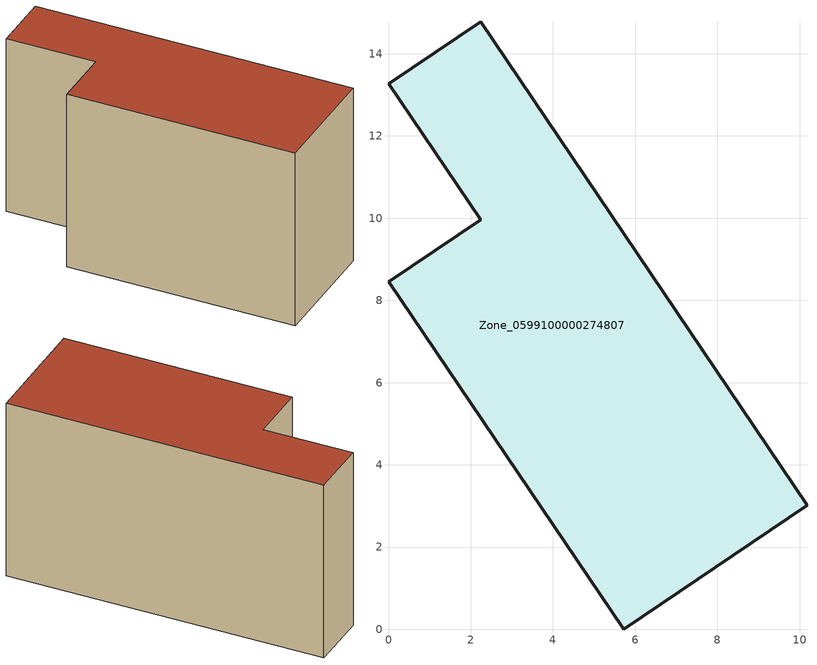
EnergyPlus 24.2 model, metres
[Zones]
Zone_0599100000274807
 floor ground (C_G): 0,13.27 2.24,14.78 10.18,3.02 5.72,0 0.01,8.45 2.24,9.96 z0
 wall outside (C_F): 5.72,0 10.18,3.02 2.24,14.78 0,13.27 2.24,9.96 0.01,8.45 5.72,0 z0:8.24
 roof outside (C_R): 2.24,14.78 0,13.27 2.24,9.96 0.01,8.45 5.72,0 10.18,3.02 z8.24
[BUILDING]
Pand.0599100000274807: North Axis=0; Terrain=City; Loads Convergence Tolerance Value=0.04; Temperature Convergence Tolerance Value=0.4; Solar Distribution=FullExterior; Maximum Number of Warmup Days=25; Minimum Number of Warmup Days=1
[Site:Location]
Rotterdam.The.Hague.AP_ZH_NLD Design_Conditions: Latitude=51.96; Longitude=4.45; Time Zone=1; Elevation=-4.5
[SITE:GROUNDTEMPERATURE:BUILDINGSURFACE]
18, 18, 18, 18, 18, 18, 18, 18, 18, 18, 18, 18
[MATERIAL] Thermal Absorptance=0.9; Solar Absorptance=0.7; Visible Absorptance=0.7
Name | Roughness | Thickness | Conductivity | Density | Specific Heat
G.TI.1975-1991 | MediumSmooth | 0.15 | 0.288461 | 540 | 1210
F.TI.1975-1991 | Rough | 0.3 | 0.230769 | 1920 | 840
R.TI.1975-1991 | MediumRough | 0.2 | 0.153846 | 1500 | 1000
[CONSTRUCTION]
C_G: G.TI.1975-1991
C_F: F.TI.1975-1991
C_R: R.TI.1975-1991
[ZONE]
Zone_0599100000274807: Type=1; Multiplier=1; Ceiling Height=Autocalculate; Volume=Autocalculate; Floor Area=autocalculate; Part of Total Floor Area=Yes
[ZONEINFILTRATION:DESIGNFLOWRATE]
Infil_Zone_0599100000274807: Zone or ZoneList or Space or SpaceList=Zone_0599100000274807; Schedule=AlwaysOn; Design Flow Rate Calculation Method=Flow/Area; Flow Rate per Floor Area=0.003; Constant Term Coefficient=1; Temperature Term Coefficient=0; Velocity Term Coefficient=0; Velocity Squared Term Coefficient=0
[HVACTEMPLATE:ZONE:IDEALLOADSAIRSYSTEM]
Zone_0599100000274807: Maximum Heating Supply Air Temperature=50; Minimum Cooling Supply Air Temperature=13; Maximum Heating Supply Air Humidity Ratio=0.0156; Minimum Cooling Supply Air Humidity Ratio=0.0077; Heating Limit=NoLimit; Cooling Limit=NoLimit; Dehumidification Control Type=ConstantSensibleHeatRatio; Cooling Sensible Heat Ratio=0.7; Dehumidification Setpoint=60; Humidification Control Type=None; Humidification Setpoint=30; Outdoor Air Method=None; Outdoor Air Flow Rate per Person=0.00944; Outdoor Air Flow Rate per Zone Floor Area=0; Outdoor Air Flow Rate per Zone=0; Demand Controlled Ventilation Type=None; Outdoor Air Economizer Type=NoEconomizer; Heat Recovery Type=None; Sensible Heat Recovery Effectiveness=0.7; Latent Heat Recovery Effectiveness=0.65
[ZONECONTROL:THERMOSTAT]
ThermostatControl_Zone_0599100000274807: Zone or ZoneList=Zone_0599100000274807; Control Type Schedule=DualSetpointControlType; Control 1=Thermostat_Zone_0599100000274807; Temperature Difference Between Cutout And Setpoint=0
[THERMOSTATSETPOINT:DUALSETPOINT]
Thermostat_Zone_0599100000274807: Heating Setpoint Temperature Schedule=HeatingSetpoint_Zone_0599100000274807; Cooling Setpoint Temperature Schedule=CoolingSetpoint_Zone_0599100000274807
[SCHEDULE:COMPACT]
HeatingSetpoint_Zone_0599100000274807: Through: 12/31, For: AllDays, Until: 24:00, 21
CoolingSetpoint_Zone_0599100000274807: Through: 12/31, For: AllDays, Until: 24:00, 24
DualSetpointControlType: Through: 12/31, For: AllDays, Until: 24:00, 4
AlwaysOn: Through: 12/31, For: AllDays, Until: 24:00, 1
